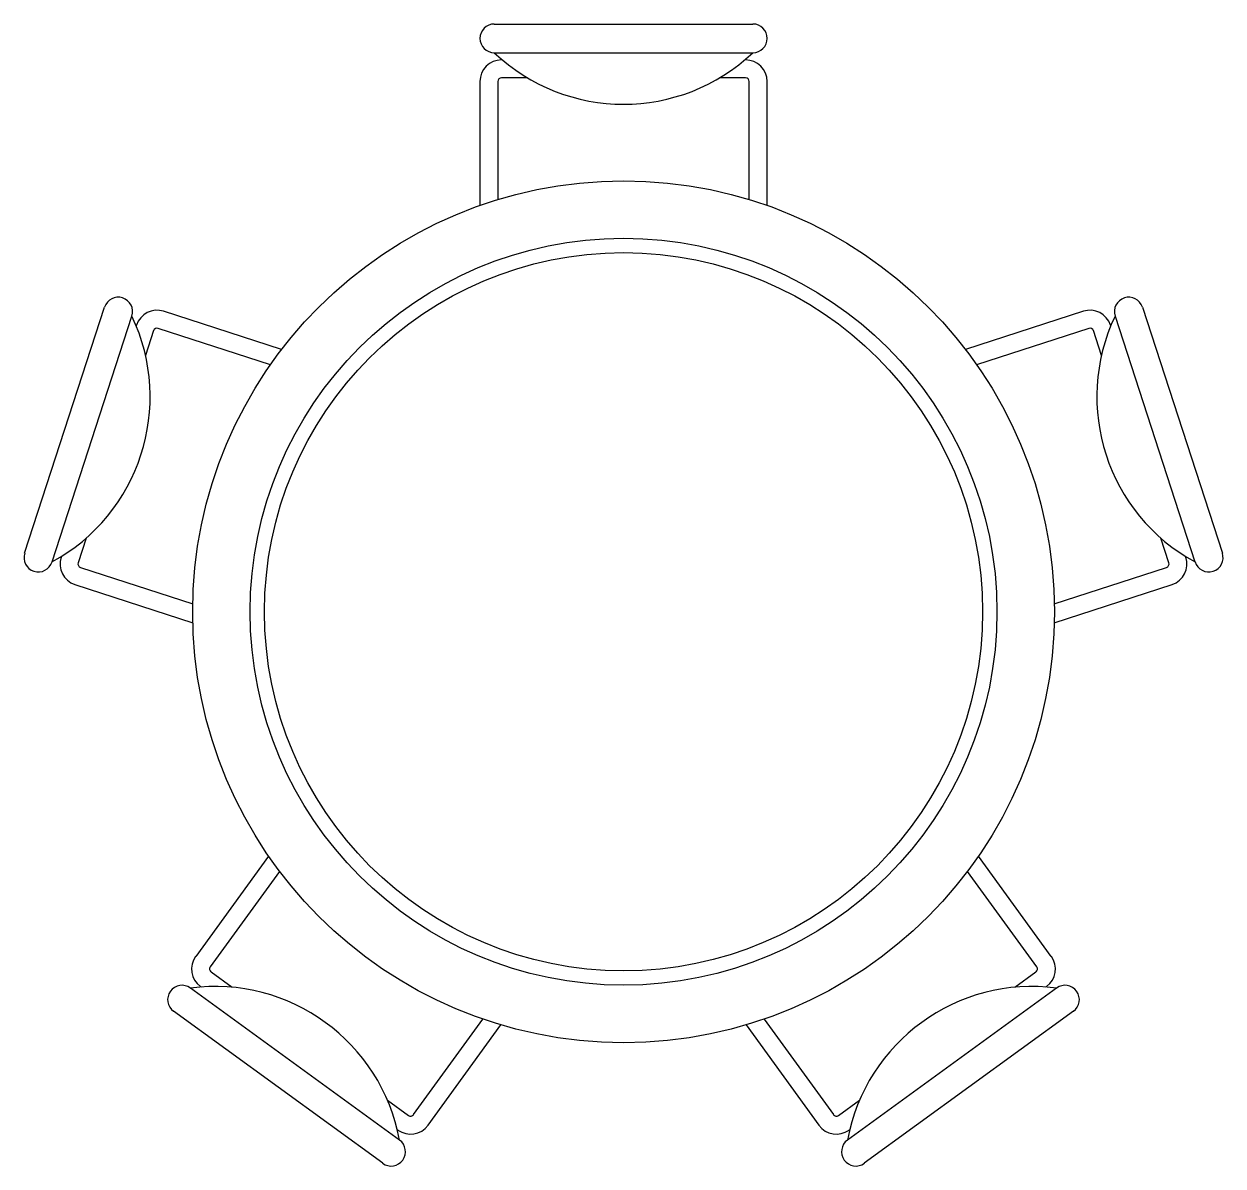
# Model space of a CAD drawing. Extents: x 14.14 to 15.8, y 29.96 to 31.55.
import ezdxf

# ---------------------------------------------------------------- set-up
doc = ezdxf.new("R2010")
doc.units = 0
doc.header["$MEASUREMENT"] = 0
doc.layers.add('A-MOBILIA', color=2, linetype='CONTINUOUS')

msp = doc.modelspace()

# ---------------------------------------------------------------- linework, layer by layer
at = {"layer": 'A-MOBILIA'}
for p, q in [((14.7901, 31.5541), (15.1501, 31.5541)), ((14.7901, 31.5141), (15.1501, 31.5141)), ((14.8012, 31.5041), (14.8001, 31.5041)), ((15.1401, 31.5041), (15.1389, 31.5041)), ((14.8364, 31.4791), (14.8001, 31.4791)), ((15.1401, 31.4791), (15.1037, 31.4791)), ((14.7701, 31.4741), (14.7701, 31.3015)), ((14.7951, 31.4741), (14.7951, 31.3097)), ((15.1451, 31.3097), (15.1451, 31.4741)), ((15.1701, 31.3015), (15.1701, 31.4741)), ((14.1361, 30.8175), (14.2474, 31.1599)), ((15.6927, 31.1599), (15.804, 30.8175)), ((14.1742, 30.8051), (14.2854, 31.1475)), ((14.4939, 31.1008), (14.3296, 31.1542)), ((15.6105, 31.1542), (15.4462, 31.1008)), ((15.6547, 31.1475), (15.7659, 30.8051)), ((14.2918, 31.1349), (14.2915, 31.1338)), ((14.3156, 31.1272), (14.3044, 31.0927)), ((14.4783, 31.0796), (14.3219, 31.1304)), ((15.6182, 31.1304), (15.4618, 31.0796)), ((15.6357, 31.0927), (15.6245, 31.1272)), ((15.6486, 31.1338), (15.6483, 31.1349)), ((14.2218, 30.8383), (14.2105, 30.8038)), ((15.7296, 30.8038), (15.7183, 30.8383)), ((14.1871, 30.8127), (14.1868, 30.8115)), ((15.7533, 30.8115), (15.753, 30.8127)), ((14.2138, 30.7975), (14.3702, 30.7467)), ((15.57, 30.7467), (15.7263, 30.7975)), ((14.206, 30.7737), (14.3702, 30.7204)), ((15.5699, 30.7204), (15.7341, 30.7737)), ((14.4757, 30.3957), (14.3743, 30.256)), ((15.5658, 30.256), (15.4644, 30.3957)), ((14.4911, 30.3743), (14.3945, 30.2413)), ((15.5456, 30.2413), (15.449, 30.3743)), ((14.3956, 30.2343), (14.425, 30.213)), ((15.5151, 30.213), (15.5445, 30.2343)), ((14.6582, 30.0003), (14.3669, 30.2119)), ((14.3809, 30.2141), (14.3818, 30.2134)), ((15.5732, 30.2119), (15.2819, 30.0003)), ((15.5583, 30.2134), (15.5592, 30.2141)), ((14.6347, 29.9679), (14.3434, 30.1795)), ((15.5967, 30.1795), (15.3054, 29.9679)), ((14.6776, 30.0356), (14.7743, 30.1686)), ((14.6979, 30.0209), (14.7994, 30.1606)), ((15.1407, 30.1606), (15.2422, 30.0209)), ((15.1658, 30.1686), (15.2625, 30.0356)), ((14.6413, 30.0558), (14.6707, 30.0345)), ((15.2694, 30.0345), (15.2988, 30.0558)), ((14.655, 30.015), (14.656, 30.0143)), ((15.2841, 30.0143), (15.2851, 30.015))]:
    msp.add_line(p, q, dxfattribs=at)
for radius in [0.6, 0.52, 0.5]:
    msp.add_circle((14.9701, 30.7358), radius, dxfattribs=at)
for centre, radius, start, end in [((14.7901, 31.5341), 0.02, 90, 270), ((15.1501, 31.5341), 0.02, 270, 90), ((14.9701, 31.7041), 0.2617, 226.5482, 313.4518), ((14.8001, 31.4741), 0.03, 90, 180), ((15.1401, 31.4741), 0.03, 0, 90), ((14.8001, 31.4741), 0.005, 90, 180), ((15.1401, 31.4741), 0.005, 0, 90), ((14.2664, 31.1537), 0.02, 342, 162), ((15.6737, 31.1537), 0.02, 18, 198), ((14.0491, 31.035), 0.2617, 298.5482, 25.4518), ((14.3204, 31.1256), 0.03, 72, 162), ((15.6197, 31.1256), 0.03, 18, 108), ((15.891, 31.035), 0.2617, 154.5482, 241.4518), ((14.3204, 31.1256), 0.005, 72, 162), ((15.6197, 31.1256), 0.005, 18, 108), ((14.1552, 30.8113), 0.02, 162, 342), ((14.2153, 30.8023), 0.03, 162, 252), ((15.7248, 30.8023), 0.03, 288, 18), ((15.785, 30.8113), 0.02, 198, 18), ((14.2153, 30.8023), 0.005, 162, 252), ((15.7248, 30.8023), 0.005, 288, 18), ((14.3985, 30.2384), 0.03, 144, 234), ((14.3985, 30.2384), 0.005, 144, 234), ((15.5416, 30.2384), 0.005, 306, 36), ((15.5416, 30.2384), 0.03, 306, 36), ((14.3552, 30.1957), 0.02, 54, 234), ((14.4009, 29.9524), 0.2617, 10.5482, 97.4518), ((15.5392, 29.9524), 0.2617, 82.5482, 169.4518), ((15.5849, 30.1957), 0.02, 306, 126), ((14.6736, 30.0385), 0.005, 234, 324), ((15.2665, 30.0385), 0.005, 216, 306), ((14.6736, 30.0385), 0.03, 234, 324), ((15.2665, 30.0385), 0.03, 216, 306), ((14.6464, 29.9841), 0.02, 234, 54), ((15.2937, 29.9841), 0.02, 126, 306)]:
    msp.add_arc(centre, radius, start, end, dxfattribs=at)

doc.saveas('drawing.dxf')
